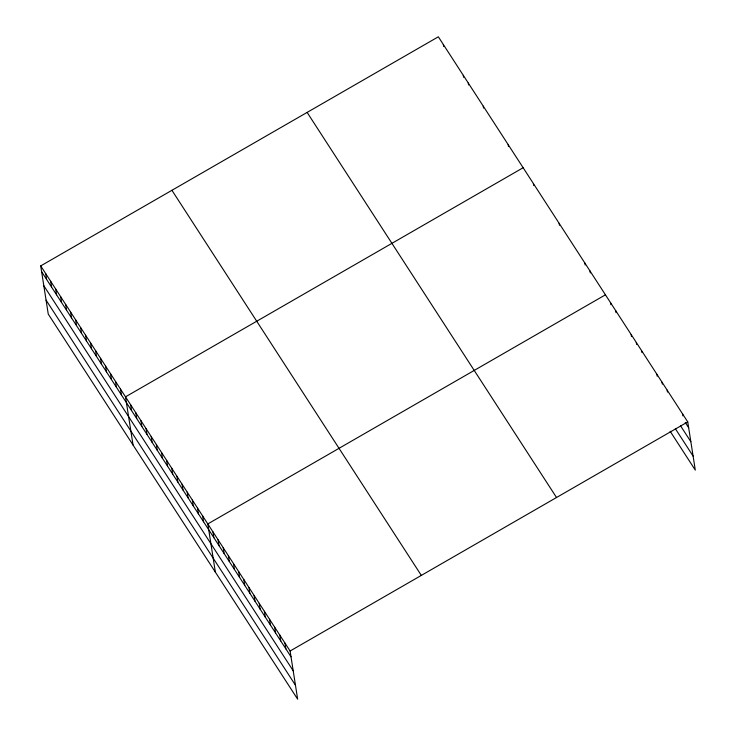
<?xml version="1.0" encoding="UTF-8"?>
<svg xmlns="http://www.w3.org/2000/svg" width="736" height="736" viewBox="0 0 736 736"><rect width="100%" height="100%" fill="white"/><g stroke="black" fill="none" stroke-linecap="round" stroke-linejoin="round"><path stroke-width="1.1" d="M40.71 265.908L290.104 651.01L297.657 699.2L48.254 314.097L40.71 265.908L438.343 36.8L687.746 421.903L695.29 470.092L670.146 431.259M523.14 167.734L125.506 396.842L133.05 445.032M605.443 294.814L207.81 523.931L215.354 572.12M290.104 651.01L687.746 421.903M685.225 422.409L688.657 427.699M680.552 425.804L690.846 441.692M675.381 428.738L693.1 456.099M307.124 112.406L556.526 497.508M171.93 190.302L421.323 575.405M41.621 271.713L291.014 656.806M43.81 285.697L293.204 670.8M46.064 300.113L295.458 685.216M682.603 413.954L682.907 415.895M667.166 390.126L667.469 392.067M662.023 382.186L662.326 384.118M656.88 374.247L657.184 376.179M641.452 350.419L641.755 352.351M636.309 342.47L636.612 344.411M631.166 334.53L631.47 336.462M615.728 310.702L616.032 312.634M610.586 302.763L610.889 304.695M590.014 270.986L590.318 272.918M584.872 263.046L585.175 264.978M559.148 223.33L559.452 225.262M533.434 183.623L533.729 185.555M508.18 144.624L508.484 146.565M483.239 106.122L483.543 108.054M468.271 83.012L468.574 84.944M463.284 75.311L463.588 77.243M443.339 44.5L443.642 46.432M284.961 643.071L285.872 648.867M279.818 635.131L280.729 640.927M274.675 627.182L275.586 632.978M269.532 619.243L270.443 625.039M264.39 611.294L265.291 617.099M259.247 603.354L260.148 609.15M254.104 595.415L255.006 601.211M248.952 587.466L249.863 593.271M243.809 579.526L244.72 585.322M238.666 571.587L239.577 577.383M233.524 563.638L234.434 569.443M228.381 555.698L229.292 561.494M223.238 547.759L224.149 553.555M218.095 539.81L218.997 545.615M212.952 531.87L213.854 537.666M202.658 515.982L203.568 521.787M197.515 508.042L198.426 513.838M192.372 500.103L193.283 505.899M187.229 492.154L188.14 497.959M182.086 484.214L182.997 490.01M176.944 476.275L177.854 482.071M171.801 468.326L172.702 474.131M166.658 460.386L167.56 466.182M161.515 452.447L162.417 458.243M156.363 444.498L157.274 450.303M151.22 436.558L152.131 442.354M146.078 428.619L146.988 434.415M140.935 420.67L141.846 426.475M135.792 412.73L136.703 418.526M130.649 404.791L131.56 410.587M120.52 389.142L121.422 394.938M115.524 381.441L116.435 387.237M110.538 373.741L111.449 379.537M105.552 366.04L106.462 371.836M100.565 358.331L101.476 364.136M95.579 350.63L96.49 356.436M90.592 342.93L91.494 348.726M85.597 335.23L86.508 341.026M80.61 327.529L81.521 333.325M75.624 319.829L76.535 325.625M70.638 312.119L71.548 317.924M65.651 304.419L66.562 310.224M60.665 296.718L61.566 302.514M55.669 289.018L56.58 294.814M50.683 281.318L51.594 287.114M45.696 273.617L46.607 279.413"/></g></svg>
